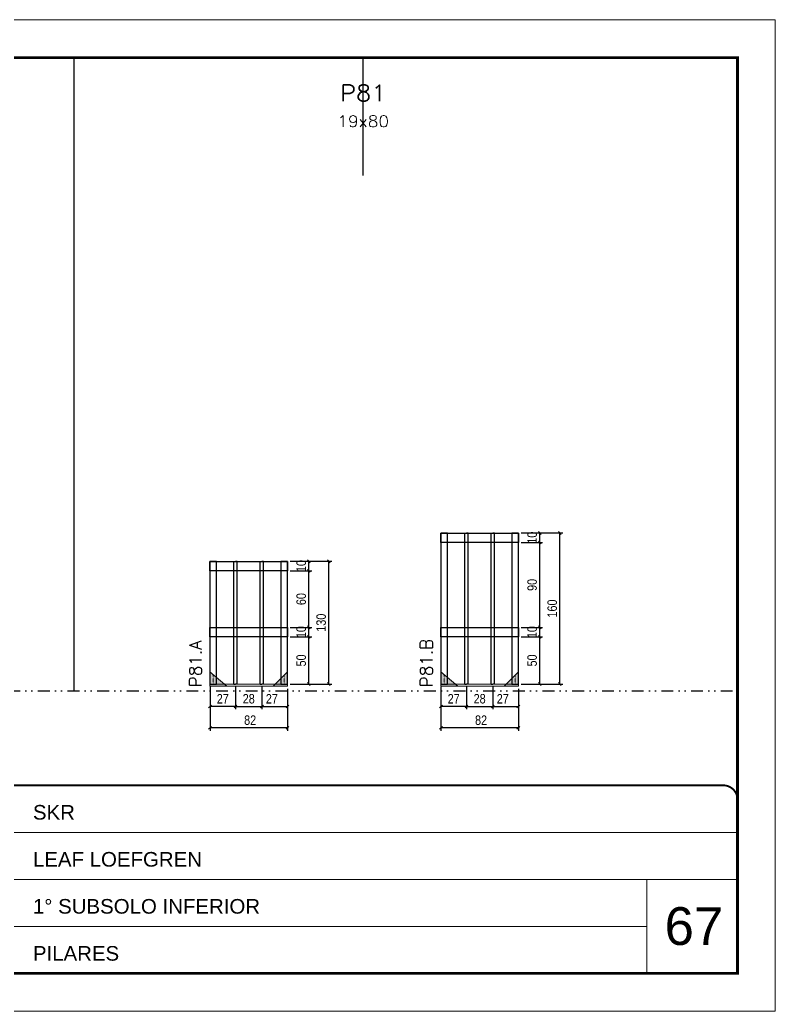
# Model space of a CAD drawing. Extents: x 14400 to 27878, y -21631 to 6985.
# Drawn here: x 18255 to 19055, y -12442 to -11392 of the extents above; entities that cross this region are included whole.
import ezdxf
from ezdxf.enums import TextEntityAlignment as Align

# ---------------------------------------------------------------- set-up
doc = ezdxf.new("R2010")
doc.units = 0
for name, pattern in [('CONTINUO', [0]), ('DASHED', [0.75, 0.5, -0.25]), ('DIVIDE2', [0.625, 0.25, -0.125, 0, -0.125, 0, -0.125]), ('HIDDEN', [0.375, 0.25, -0.125])]:
    doc.linetypes.add(name, pattern=pattern)
for name, color, linetype, lineweight in [('CARIMBO', 255, 'Continuous', 9), ('Folhas', 255, 'Continuous', 9), ('Madeira', 126, 'Continuous', 18), ('Sarr 2.2x7', 40, 'Continuous', 9), ('SARRAFO DE PRESSAO', 251, 'DASHED', 9), ('Texto Seção', 7, 'Continuous', 15)]:
    doc.layers.add(name, color=color, linetype=linetype, lineweight=lineweight)
for name, color, linetype in [('COTA', 241, 'Continuous'), ('Nível', 160, 'Continuous'), ('SARR_2.2x10', 60, 'Continuous'), ('SARR_3.5x7', 81, 'Continuous'), ('SARR_7x7', 40, 'Continuous'), ('Texto de Titulo', 7, 'Continuous'), ('Texto Nível', 251, 'Continuous'), ('Texto Qtd Sarr', 242, 'Continuous')]:
    doc.layers.add(name, color=color, linetype=linetype)
doc.styles.add('ARIAL', font='arial.ttf')
doc.styles.add('COTA TECNICA', font='techl___.ttf', dxfattribs={"height": 10})
doc.styles.add('REGUA-120', font='ROMANS.shx', dxfattribs={"height": 15})
doc.styles.add('ROMANS', font='romans.shx')
doc.dimstyles.new('PAINEL', dxfattribs={"dimtxt": 10, "dimasz": 3, "dimexe": 3, "dimexo": 3, "dimgap": 3, "dimtad": 1, "dimdec": 1, "dimzin": 12, "dimdsep": 46, "dimtxsty": 'COTA TECNICA', "dimblk1": 'OBLIQUE', "dimblk2": 'OBLIQUE', "dimsah": 1, "dimcen": 0.9, "dimclrd": 4, "dimclre": 4, "dimclrt": 240, "dimadec": 1, "dimazin": 3, "dimtfac": 1, "dimtdec": 1, "dimtmove": 0, "dimatfit": 3, "dimfxl": 1, "dimtolj": 1, "dimtzin": 12, "dimarcsym": 0})

# ---------------------------------------------------------------- blocks, each defined once
blk = doc.blocks.new('9999999999')
at = {"color": 30, "linetype": 'CONTINUO'}
for p, q in [((98564.6, 34379.6), (99584, 34379.6)), ((98564.6, 34329.8), (99488, 34329.8)), ((99584, 34329.8), (99488, 34329.8)), ((99488, 34329.8), (99488, 34230.2)), ((98564.6, 34280), (99488, 34280))]:
    blk.add_line(p, q, dxfattribs=at)
at = {"color": 30, "linetype": 'CONTINUO', "const_width": 2}
blk.add_lwpolyline([(99584, 34230.2), (99584, 34414.4, 0.414214), (99569, 34429.4), (98229, 34429.4, 0.414214), (98214, 34414.4), (98214, 34245.2, 0.414214), (98229, 34230.2), (99584, 34230.2)], format="xyb", dxfattribs=at)
at = {"layer": 'Folhas'}
blk.add_lwpolyline([(98139, 34190.2), (99624, 34190.2), (99624, 35240.2), (98139, 35240.2)], close=True, dxfattribs=at)
at = {"layer": 'Folhas', "color": 30, "const_width": 3}
blk.add_lwpolyline([(98214, 34230.2), (99584, 34230.2), (99584, 35200.2), (98214, 35200.2)], close=True, dxfattribs=at)
at = {"color": 7, "linetype": 'Continuous', "ltscale": 5, "style": 'ARIAL'}
for s, height, p in [('SKR', 15.48, (98837.7, 34393.1)), ('LEAF LOEFGREN', 15.483, (98837.7, 34343.3)), ('1° SUBSOLO INFERIOR', 15.483, (98837.7, 34293.5)), ('PILARES', 15.48, (98837.7, 34243.7))]:
    blk.add_text(s, height=height, dxfattribs=at).set_placement(p)
blk = doc.blocks.new('_Oblique')
at = {"color": 0, "linetype": 'ByBlock', "lineweight": -2}
blk.add_line((-0.5, -0.5), (0.5, 0.5), dxfattribs=at)
blk = doc.blocks.new('*D2098')
at = {"layer": 'COTA', "color": 4, "lineweight": -2, "transparency": 16777216}
for p, q in [((18456.3, -12114.2), (18456.3, -12145.4)), ((18538.3, -12114.2), (18538.3, -12145.4)), ((18538.3, -12142.4), (18456.3, -12142.4))]:
    blk.add_line(p, q, dxfattribs=at)
at = {"layer": 'Defpoints', "color": 0, "transparency": 16777216}
for p in [(18456.3, -12111.2), (18538.3, -12111.2), (18456.3, -12142.4)]:
    blk.add_point(p, dxfattribs=at)
at = {"layer": 'COTA', "color": 4, "lineweight": -2, "transparency": 16777216, "xscale": 3, "yscale": 3, "zscale": 3, "rotation": 180}
blk.add_blockref('_Oblique', (18456.3, -12142.4), dxfattribs=at)
at = {"layer": 'COTA', "color": 4, "lineweight": -2, "transparency": 16777216, "xscale": 3, "yscale": 3, "zscale": 3}
blk.add_blockref('_Oblique', (18538.3, -12142.4), dxfattribs=at)
at = {"layer": 'COTA', "color": 240, "transparency": 16777216, "insert": (18498.8, -12134.3), "char_height": 10, "attachment_point": 5, "style": 'COTA TECNICA'}
blk.add_mtext('\\A1;82', dxfattribs=at)
blk = doc.blocks.new('*D2099')
at = {"layer": 'COTA', "color": 4, "lineweight": -2, "transparency": 16777216}
for p, q in [((18456.3, -12099), (18456.3, -12122.7)), ((18483.3, -12099), (18483.3, -12122.7)), ((18483.3, -12119.7), (18456.3, -12119.7))]:
    blk.add_line(p, q, dxfattribs=at)
at = {"layer": 'Defpoints', "color": 0, "transparency": 16777216}
for p in [(18456.3, -12096), (18483.3, -12096), (18456.3, -12119.7)]:
    blk.add_point(p, dxfattribs=at)
at = {"layer": 'COTA', "color": 4, "lineweight": -2, "transparency": 16777216, "xscale": 3, "yscale": 3, "zscale": 3, "rotation": 180}
blk.add_blockref('_Oblique', (18456.3, -12119.7), dxfattribs=at)
at = {"layer": 'COTA', "color": 4, "lineweight": -2, "transparency": 16777216, "xscale": 3, "yscale": 3, "zscale": 3}
blk.add_blockref('_Oblique', (18483.3, -12119.7), dxfattribs=at)
at = {"layer": 'COTA', "color": 240, "transparency": 16777216, "insert": (18469.8, -12111.6), "char_height": 10, "attachment_point": 5, "style": 'COTA TECNICA'}
blk.add_mtext('\\A1;27', dxfattribs=at)
blk = doc.blocks.new('*D2100')
at = {"layer": 'COTA', "color": 4, "lineweight": -2, "transparency": 16777216}
for p, q in [((18511.3, -12099), (18511.3, -12122.7)), ((18538.3, -12101.2), (18538.3, -12122.7)), ((18511.3, -12119.7), (18538.3, -12119.7))]:
    blk.add_line(p, q, dxfattribs=at)
at = {"layer": 'Defpoints', "color": 0, "transparency": 16777216}
for p in [(18511.3, -12096), (18538.3, -12098.2), (18538.3, -12119.7)]:
    blk.add_point(p, dxfattribs=at)
at = {"layer": 'COTA', "color": 4, "lineweight": -2, "transparency": 16777216, "xscale": 3, "yscale": 3, "zscale": 3, "rotation": 180}
blk.add_blockref('_Oblique', (18511.3, -12119.7), dxfattribs=at)
at = {"layer": 'COTA', "color": 4, "lineweight": -2, "transparency": 16777216, "xscale": 3, "yscale": 3, "zscale": 3}
blk.add_blockref('_Oblique', (18538.3, -12119.7), dxfattribs=at)
at = {"layer": 'COTA', "color": 240, "transparency": 16777216, "insert": (18521.8, -12111.6), "char_height": 10, "attachment_point": 5, "style": 'COTA TECNICA'}
blk.add_mtext('\\A1;27', dxfattribs=at)
blk = doc.blocks.new('*D2101')
at = {"layer": 'COTA', "color": 4, "lineweight": -2, "transparency": 16777216}
for p, q in [((18541.3, -12046), (18564, -12046)), ((18561, -12096), (18561, -12046)), ((18541.3, -12096), (18564, -12096))]:
    blk.add_line(p, q, dxfattribs=at)
at = {"layer": 'Defpoints', "color": 0, "transparency": 16777216}
for p in [(18538.3, -12046), (18561, -12046), (18538.3, -12096)]:
    blk.add_point(p, dxfattribs=at)
at = {"layer": 'COTA', "color": 4, "lineweight": -2, "transparency": 16777216, "xscale": 3, "yscale": 3, "zscale": 3}
for p, rotation in [((18561, -12046), 90), ((18561, -12096), 270)]:
    blk.add_blockref('_Oblique', p, dxfattribs=dict(at, rotation=rotation))
at = {"layer": 'COTA', "color": 240, "transparency": 16777216, "insert": (18552.9, -12071), "char_height": 10, "attachment_point": 5, "rotation": 90, "style": 'COTA TECNICA'}
blk.add_mtext('\\A1;50', dxfattribs=at)
blk = doc.blocks.new('*D2102')
at = {"layer": 'COTA', "color": 4, "lineweight": -2, "transparency": 16777216}
for p, q in [((18483.3, -12099), (18483.3, -12122.7)), ((18511.3, -12099), (18511.3, -12122.7)), ((18483.3, -12119.7), (18511.3, -12119.7))]:
    blk.add_line(p, q, dxfattribs=at)
at = {"layer": 'Defpoints', "color": 0, "transparency": 16777216}
for p in [(18483.3, -12096), (18511.3, -12096), (18511.3, -12119.7)]:
    blk.add_point(p, dxfattribs=at)
at = {"layer": 'COTA', "color": 4, "lineweight": -2, "transparency": 16777216, "xscale": 3, "yscale": 3, "zscale": 3, "rotation": 180}
blk.add_blockref('_Oblique', (18483.3, -12119.7), dxfattribs=at)
at = {"layer": 'COTA', "color": 4, "lineweight": -2, "transparency": 16777216, "xscale": 3, "yscale": 3, "zscale": 3}
blk.add_blockref('_Oblique', (18511.3, -12119.7), dxfattribs=at)
at = {"layer": 'COTA', "color": 240, "transparency": 16777216, "insert": (18497.3, -12111.6), "char_height": 10, "attachment_point": 5, "style": 'COTA TECNICA'}
blk.add_mtext('\\A1;28', dxfattribs=at)
blk = doc.blocks.new('*D2103')
at = {"layer": 'COTA', "color": 4, "lineweight": -2, "transparency": 16777216}
for p, q in [((18541.3, -12036), (18564, -12036)), ((18561, -12046), (18561, -12036)), ((18541.3, -12046), (18564, -12046))]:
    blk.add_line(p, q, dxfattribs=at)
at = {"layer": 'Defpoints', "color": 0, "transparency": 16777216}
for p in [(18538.3, -12036), (18561, -12036), (18538.3, -12046)]:
    blk.add_point(p, dxfattribs=at)
at = {"layer": 'COTA', "color": 4, "lineweight": -2, "transparency": 16777216, "xscale": 3, "yscale": 3, "zscale": 3}
for p, rotation in [((18561, -12036), 90), ((18561, -12046), 270)]:
    blk.add_blockref('_Oblique', p, dxfattribs=dict(at, rotation=rotation))
at = {"layer": 'COTA', "color": 240, "transparency": 16777216, "insert": (18552.9, -12041), "char_height": 10, "attachment_point": 5, "rotation": 90, "style": 'COTA TECNICA'}
blk.add_mtext('\\A1;10', dxfattribs=at)
blk = doc.blocks.new('*D2104')
at = {"layer": 'COTA', "color": 4, "lineweight": -2, "transparency": 16777216}
for p, q in [((18541.3, -11976), (18564, -11976)), ((18561, -12036), (18561, -11976)), ((18541.3, -12036), (18564, -12036))]:
    blk.add_line(p, q, dxfattribs=at)
at = {"layer": 'Defpoints', "color": 0, "transparency": 16777216}
for p in [(18538.3, -11976), (18561, -11976), (18538.3, -12036)]:
    blk.add_point(p, dxfattribs=at)
at = {"layer": 'COTA', "color": 4, "lineweight": -2, "transparency": 16777216, "xscale": 3, "yscale": 3, "zscale": 3}
for p, rotation in [((18561, -11976), 90), ((18561, -12036), 270)]:
    blk.add_blockref('_Oblique', p, dxfattribs=dict(at, rotation=rotation))
at = {"layer": 'COTA', "color": 240, "transparency": 16777216, "insert": (18552.9, -12006), "char_height": 10, "attachment_point": 5, "rotation": 90, "style": 'COTA TECNICA'}
blk.add_mtext('\\A1;60', dxfattribs=at)
blk = doc.blocks.new('*D2105')
at = {"layer": 'COTA', "color": 4, "lineweight": -2, "transparency": 16777216}
for p, q in [((18541.3, -11966), (18564, -11966)), ((18561, -11976), (18561, -11966)), ((18541.3, -11976), (18564, -11976))]:
    blk.add_line(p, q, dxfattribs=at)
at = {"layer": 'Defpoints', "color": 0, "transparency": 16777216}
for p in [(18538.3, -11966), (18561, -11966), (18538.3, -11976)]:
    blk.add_point(p, dxfattribs=at)
at = {"layer": 'COTA', "color": 4, "lineweight": -2, "transparency": 16777216, "xscale": 3, "yscale": 3, "zscale": 3}
for p, rotation in [((18561, -11966), 90), ((18561, -11976), 270)]:
    blk.add_blockref('_Oblique', p, dxfattribs=dict(at, rotation=rotation))
at = {"layer": 'COTA', "color": 240, "transparency": 16777216, "insert": (18552.9, -11971), "char_height": 10, "attachment_point": 5, "rotation": 90, "style": 'COTA TECNICA'}
blk.add_mtext('\\A1;10', dxfattribs=at)
blk = doc.blocks.new('*D2106')
at = {"layer": 'COTA', "color": 4, "lineweight": -2, "transparency": 16777216}
for p, q in [((18541.3, -11966), (18585.2, -11966)), ((18582.2, -12096), (18582.2, -11966)), ((18541.3, -12096), (18585.2, -12096))]:
    blk.add_line(p, q, dxfattribs=at)
at = {"layer": 'Defpoints', "color": 0, "transparency": 16777216}
for p in [(18538.3, -11966), (18582.2, -11966), (18538.3, -12096)]:
    blk.add_point(p, dxfattribs=at)
at = {"layer": 'COTA', "color": 4, "lineweight": -2, "transparency": 16777216, "xscale": 3, "yscale": 3, "zscale": 3}
for p, rotation in [((18582.2, -11966), 90), ((18582.2, -12096), 270)]:
    blk.add_blockref('_Oblique', p, dxfattribs=dict(at, rotation=rotation))
at = {"layer": 'COTA', "color": 240, "transparency": 16777216, "insert": (18574, -12031), "char_height": 10, "attachment_point": 5, "rotation": 90, "style": 'COTA TECNICA'}
blk.add_mtext('\\A1;130', dxfattribs=at)
blk = doc.blocks.new('titulo1')
at = {"layer": 'Defpoints', "color": 252, "linetype": 'HIDDEN', "ltscale": 2}
blk.add_line((0, 0), (0, 125), dxfattribs=at)
at = {"layer": 'Defpoints', "style": 'ROMANS', "oblique": 15}
blk.add_attdef('FOLHA', text='', height=10, dxfattribs=at).set_placement((0, 15.6), align=Align.MIDDLE_CENTER)
at = {"layer": 'Texto Qtd Sarr', "color": 3, "style": 'ROMANS', "oblique": 15}
for tag, height, p in [('TITULO', 17, (0, 71.4)), ('SEÇÃO', 12, (0, 41.5))]:
    blk.add_attdef(tag, text='', height=height, dxfattribs=at).set_placement(p, align=Align.MIDDLE_CENTER)
blk = doc.blocks.new('*D2159')
at = {"layer": 'COTA', "color": 4, "lineweight": -2, "transparency": 16777216}
for p, q in [((18700.9, -12114.2), (18700.9, -12145.4)), ((18782.9, -12114.2), (18782.9, -12145.4)), ((18782.9, -12142.4), (18700.9, -12142.4))]:
    blk.add_line(p, q, dxfattribs=at)
at = {"layer": 'Defpoints', "color": 0, "transparency": 16777216}
for p in [(18700.9, -12111.2), (18782.9, -12111.2), (18700.9, -12142.4)]:
    blk.add_point(p, dxfattribs=at)
at = {"layer": 'COTA', "color": 4, "lineweight": -2, "transparency": 16777216, "xscale": 3, "yscale": 3, "zscale": 3, "rotation": 180}
blk.add_blockref('_Oblique', (18700.9, -12142.4), dxfattribs=at)
at = {"layer": 'COTA', "color": 4, "lineweight": -2, "transparency": 16777216, "xscale": 3, "yscale": 3, "zscale": 3}
blk.add_blockref('_Oblique', (18782.9, -12142.4), dxfattribs=at)
at = {"layer": 'COTA', "color": 240, "transparency": 16777216, "insert": (18743.4, -12134.3), "char_height": 10, "attachment_point": 5, "style": 'COTA TECNICA'}
blk.add_mtext('\\A1;82', dxfattribs=at)
blk = doc.blocks.new('*D2160')
at = {"layer": 'COTA', "color": 4, "lineweight": -2, "transparency": 16777216}
for p, q in [((18700.9, -12099), (18700.9, -12122.7)), ((18727.9, -12099), (18727.9, -12122.7)), ((18727.9, -12119.7), (18700.9, -12119.7))]:
    blk.add_line(p, q, dxfattribs=at)
at = {"layer": 'Defpoints', "color": 0, "transparency": 16777216}
for p in [(18700.9, -12096), (18727.9, -12096), (18700.9, -12119.7)]:
    blk.add_point(p, dxfattribs=at)
at = {"layer": 'COTA', "color": 4, "lineweight": -2, "transparency": 16777216, "xscale": 3, "yscale": 3, "zscale": 3, "rotation": 180}
blk.add_blockref('_Oblique', (18700.9, -12119.7), dxfattribs=at)
at = {"layer": 'COTA', "color": 4, "lineweight": -2, "transparency": 16777216, "xscale": 3, "yscale": 3, "zscale": 3}
blk.add_blockref('_Oblique', (18727.9, -12119.7), dxfattribs=at)
at = {"layer": 'COTA', "color": 240, "transparency": 16777216, "insert": (18714.4, -12111.6), "char_height": 10, "attachment_point": 5, "style": 'COTA TECNICA'}
blk.add_mtext('\\A1;27', dxfattribs=at)
blk = doc.blocks.new('*D2161')
at = {"layer": 'COTA', "color": 4, "lineweight": -2, "transparency": 16777216}
for p, q in [((18755.9, -12099), (18755.9, -12122.7)), ((18782.9, -12101.2), (18782.9, -12122.7)), ((18755.9, -12119.7), (18782.9, -12119.7))]:
    blk.add_line(p, q, dxfattribs=at)
at = {"layer": 'Defpoints', "color": 0, "transparency": 16777216}
for p in [(18755.9, -12096), (18782.9, -12098.2), (18782.9, -12119.7)]:
    blk.add_point(p, dxfattribs=at)
at = {"layer": 'COTA', "color": 4, "lineweight": -2, "transparency": 16777216, "xscale": 3, "yscale": 3, "zscale": 3, "rotation": 180}
blk.add_blockref('_Oblique', (18755.9, -12119.7), dxfattribs=at)
at = {"layer": 'COTA', "color": 4, "lineweight": -2, "transparency": 16777216, "xscale": 3, "yscale": 3, "zscale": 3}
blk.add_blockref('_Oblique', (18782.9, -12119.7), dxfattribs=at)
at = {"layer": 'COTA', "color": 240, "transparency": 16777216, "insert": (18766.4, -12111.6), "char_height": 10, "attachment_point": 5, "style": 'COTA TECNICA'}
blk.add_mtext('\\A1;27', dxfattribs=at)
blk = doc.blocks.new('*D2162')
at = {"layer": 'COTA', "color": 4, "lineweight": -2, "transparency": 16777216}
for p, q in [((18785.9, -12046), (18808.6, -12046)), ((18805.6, -12096), (18805.6, -12046)), ((18785.9, -12096), (18808.6, -12096))]:
    blk.add_line(p, q, dxfattribs=at)
at = {"layer": 'Defpoints', "color": 0, "transparency": 16777216}
for p in [(18782.9, -12046), (18805.6, -12046), (18782.9, -12096)]:
    blk.add_point(p, dxfattribs=at)
at = {"layer": 'COTA', "color": 4, "lineweight": -2, "transparency": 16777216, "xscale": 3, "yscale": 3, "zscale": 3}
for p, rotation in [((18805.6, -12046), 90), ((18805.6, -12096), 270)]:
    blk.add_blockref('_Oblique', p, dxfattribs=dict(at, rotation=rotation))
at = {"layer": 'COTA', "color": 240, "transparency": 16777216, "insert": (18797.5, -12071), "char_height": 10, "attachment_point": 5, "rotation": 90, "style": 'COTA TECNICA'}
blk.add_mtext('\\A1;50', dxfattribs=at)
blk = doc.blocks.new('*D2163')
at = {"layer": 'COTA', "color": 4, "lineweight": -2, "transparency": 16777216}
for p, q in [((18727.9, -12099), (18727.9, -12122.7)), ((18755.9, -12099), (18755.9, -12122.7)), ((18727.9, -12119.7), (18755.9, -12119.7))]:
    blk.add_line(p, q, dxfattribs=at)
at = {"layer": 'Defpoints', "color": 0, "transparency": 16777216}
for p in [(18727.9, -12096), (18755.9, -12096), (18755.9, -12119.7)]:
    blk.add_point(p, dxfattribs=at)
at = {"layer": 'COTA', "color": 4, "lineweight": -2, "transparency": 16777216, "xscale": 3, "yscale": 3, "zscale": 3, "rotation": 180}
blk.add_blockref('_Oblique', (18727.9, -12119.7), dxfattribs=at)
at = {"layer": 'COTA', "color": 4, "lineweight": -2, "transparency": 16777216, "xscale": 3, "yscale": 3, "zscale": 3}
blk.add_blockref('_Oblique', (18755.9, -12119.7), dxfattribs=at)
at = {"layer": 'COTA', "color": 240, "transparency": 16777216, "insert": (18741.9, -12111.6), "char_height": 10, "attachment_point": 5, "style": 'COTA TECNICA'}
blk.add_mtext('\\A1;28', dxfattribs=at)
blk = doc.blocks.new('*D2164')
at = {"layer": 'COTA', "color": 4, "lineweight": -2, "transparency": 16777216}
for p, q in [((18785.9, -12036), (18808.6, -12036)), ((18805.6, -12046), (18805.6, -12036)), ((18785.9, -12046), (18808.6, -12046))]:
    blk.add_line(p, q, dxfattribs=at)
at = {"layer": 'Defpoints', "color": 0, "transparency": 16777216}
for p in [(18782.9, -12036), (18805.6, -12036), (18782.9, -12046)]:
    blk.add_point(p, dxfattribs=at)
at = {"layer": 'COTA', "color": 4, "lineweight": -2, "transparency": 16777216, "xscale": 3, "yscale": 3, "zscale": 3}
for p, rotation in [((18805.6, -12036), 90), ((18805.6, -12046), 270)]:
    blk.add_blockref('_Oblique', p, dxfattribs=dict(at, rotation=rotation))
at = {"layer": 'COTA', "color": 240, "transparency": 16777216, "insert": (18797.5, -12041), "char_height": 10, "attachment_point": 5, "rotation": 90, "style": 'COTA TECNICA'}
blk.add_mtext('\\A1;10', dxfattribs=at)
blk = doc.blocks.new('*D2165')
at = {"layer": 'COTA', "color": 4, "lineweight": -2, "transparency": 16777216}
for p, q in [((18785.9, -11946), (18808.6, -11946)), ((18805.6, -12036), (18805.6, -11946)), ((18785.9, -12036), (18808.6, -12036))]:
    blk.add_line(p, q, dxfattribs=at)
at = {"layer": 'Defpoints', "color": 0, "transparency": 16777216}
for p in [(18782.9, -11946), (18805.6, -11946), (18782.9, -12036)]:
    blk.add_point(p, dxfattribs=at)
at = {"layer": 'COTA', "color": 4, "lineweight": -2, "transparency": 16777216, "xscale": 3, "yscale": 3, "zscale": 3}
for p, rotation in [((18805.6, -11946), 90), ((18805.6, -12036), 270)]:
    blk.add_blockref('_Oblique', p, dxfattribs=dict(at, rotation=rotation))
at = {"layer": 'COTA', "color": 240, "transparency": 16777216, "insert": (18797.5, -11991), "char_height": 10, "attachment_point": 5, "rotation": 90, "style": 'COTA TECNICA'}
blk.add_mtext('\\A1;90', dxfattribs=at)
blk = doc.blocks.new('*D2166')
at = {"layer": 'COTA', "color": 4, "lineweight": -2, "transparency": 16777216}
for p, q in [((18785.9, -11936), (18808.6, -11936)), ((18805.6, -11946), (18805.6, -11936)), ((18785.9, -11946), (18808.6, -11946))]:
    blk.add_line(p, q, dxfattribs=at)
at = {"layer": 'Defpoints', "color": 0, "transparency": 16777216}
for p in [(18782.9, -11936), (18805.6, -11936), (18782.9, -11946)]:
    blk.add_point(p, dxfattribs=at)
at = {"layer": 'COTA', "color": 4, "lineweight": -2, "transparency": 16777216, "xscale": 3, "yscale": 3, "zscale": 3}
for p, rotation in [((18805.6, -11936), 90), ((18805.6, -11946), 270)]:
    blk.add_blockref('_Oblique', p, dxfattribs=dict(at, rotation=rotation))
at = {"layer": 'COTA', "color": 240, "transparency": 16777216, "insert": (18797.5, -11941), "char_height": 10, "attachment_point": 5, "rotation": 90, "style": 'COTA TECNICA'}
blk.add_mtext('\\A1;10', dxfattribs=at)
blk = doc.blocks.new('*D2167')
at = {"layer": 'COTA', "color": 4, "lineweight": -2, "transparency": 16777216}
for p, q in [((18785.9, -11936), (18829.9, -11936)), ((18826.9, -12096), (18826.9, -11936)), ((18785.9, -12096), (18829.9, -12096))]:
    blk.add_line(p, q, dxfattribs=at)
at = {"layer": 'Defpoints', "color": 0, "transparency": 16777216}
for p in [(18782.9, -11936), (18826.9, -11936), (18782.9, -12096)]:
    blk.add_point(p, dxfattribs=at)
at = {"layer": 'COTA', "color": 4, "lineweight": -2, "transparency": 16777216, "xscale": 3, "yscale": 3, "zscale": 3}
for p, rotation in [((18826.9, -11936), 90), ((18826.9, -12096), 270)]:
    blk.add_blockref('_Oblique', p, dxfattribs=dict(at, rotation=rotation))
at = {"layer": 'COTA', "color": 240, "transparency": 16777216, "insert": (18818.8, -12016), "char_height": 10, "attachment_point": 5, "rotation": 90, "style": 'COTA TECNICA'}
blk.add_mtext('\\A1;160', dxfattribs=at)

msp = doc.modelspace()

# ---------------------------------------------------------------- hatches: boundary and pattern name
at = {"layer": 'Madeira'}
h = msp.add_hatch(color=252, dxfattribs=at)
h.dxf.hatch_style = 2
h.paths.add_polyline_path([(18456.26, -12083.19), (18456.26, -12098.19), (18474.26, -12098.19)])
h = msp.add_hatch(color=252, dxfattribs=at)
h.dxf.hatch_style = 2
h.paths.add_polyline_path([(18538.26, -12083.19), (18538.26, -12098.19), (18523.26, -12098.19)])
h = msp.add_hatch(color=252, dxfattribs=at)
h.dxf.hatch_style = 2
h.paths.add_polyline_path([(18700.95, -12083.19), (18700.95, -12098.19), (18718.95, -12098.19)])
h = msp.add_hatch(color=252, dxfattribs=at)
h.dxf.hatch_style = 2
h.paths.add_polyline_path([(18782.95, -12083.19), (18782.95, -12098.19), (18767.95, -12098.19)])

# ---------------------------------------------------------------- linework, layer by layer
for p, q in [((18456.26, -12095.99), (18456.26, -12098.19)), ((18456.26, -12095.99), (18456.26, -12098.19)), ((18456.26, -12095.99), (18456.26, -12098.19)), ((18700.95, -12095.99), (18700.95, -12098.19)), ((18700.95, -12095.99), (18700.95, -12098.19)), ((18700.95, -12095.99), (18700.95, -12098.19))]:
    msp.add_line(p, q, dxfattribs=at)
at = {"layer": 'Madeira', "color": 1, "linetype": 'HIDDEN'}
for p, q in [((18466.09, -12095.99), (18456.26, -12095.99)), ((18466.09, -12095.99), (18456.26, -12095.99)), ((18472.06, -12095.99), (18456.26, -12095.99)), ((18459.76, -12086.69), (18459.76, -12095.99)), ((18459.76, -12086.69), (18459.76, -12095.99)), ((18463.26, -12090.19), (18463.26, -12095.99)), ((18525.46, -12095.99), (18538.26, -12095.99)), ((18528.43, -12095.99), (18538.26, -12095.99)), ((18528.43, -12095.99), (18538.26, -12095.99)), ((18534.76, -12086.69), (18534.76, -12095.99)), ((18534.76, -12086.69), (18534.76, -12095.99)), ((18710.78, -12095.99), (18700.95, -12095.99)), ((18710.78, -12095.99), (18700.95, -12095.99)), ((18716.75, -12095.99), (18700.95, -12095.99)), ((18704.45, -12086.69), (18704.45, -12095.99)), ((18704.45, -12086.69), (18704.45, -12095.99)), ((18707.95, -12090.19), (18707.95, -12095.99)), ((18770.15, -12095.99), (18782.95, -12095.99)), ((18773.12, -12095.99), (18782.95, -12095.99)), ((18773.12, -12095.99), (18782.95, -12095.99)), ((18779.45, -12086.69), (18779.45, -12095.99)), ((18779.45, -12086.69), (18779.45, -12095.99))]:
    msp.add_line(p, q, dxfattribs=at)
at = {"layer": 'Madeira', "color": 0}
for points in [[(18456.26, -12083.19), (18456.26, -12098.19), (18474.26, -12098.19), (18456.26, -12083.19)], [(18538.26, -12083.19), (18538.26, -12098.19), (18523.26, -12098.19), (18538.26, -12083.19)], [(18700.95, -12083.19), (18700.95, -12098.19), (18718.95, -12098.19), (18700.95, -12083.19)], [(18782.95, -12083.19), (18782.95, -12098.19), (18767.95, -12098.19), (18782.95, -12083.19)]]:
    msp.add_lwpolyline(points, dxfattribs=at)
at = {"layer": 'Nível', "color": 4, "linetype": 'DIVIDE2', "ltscale": 50}
msp.add_line((17644.97, -12103.19), (19014.97, -12103.19), dxfattribs=at)
at = {"layer": 'Sarr 2.2x7'}
for points in [[(18538.26, -12095.99), (18456.26, -12095.99), (18456.26, -12098.19), (18538.26, -12098.19)], [(18782.95, -12095.99), (18700.95, -12095.99), (18700.95, -12098.19), (18782.95, -12098.19)]]:
    msp.add_lwpolyline(points, close=True, dxfattribs=at)
at = {"layer": 'SARR_2.2x10'}
for points in [[(18700.95, -11936.03), (18782.95, -11936.03), (18782.95, -11946.03), (18700.95, -11946.03)], [(18456.26, -11966.03), (18538.26, -11966.03), (18538.26, -11976.03), (18456.26, -11976.03)], [(18456.26, -12036.03), (18538.26, -12036.03), (18538.26, -12046.03), (18456.26, -12046.03)], [(18700.95, -12036.03), (18782.95, -12036.03), (18782.95, -12046.03), (18700.95, -12046.03)]]:
    msp.add_lwpolyline(points, close=True, dxfattribs=at)
at = {"layer": 'SARR_3.5x7'}
for p, q in [((18726.2, -12095.99), (18726.2, -11936.03)), ((18726.2, -11936.03), (18727.95, -11936.03)), ((18729.7, -11936.03), (18727.95, -11936.03)), ((18729.7, -12095.99), (18729.7, -11936.03)), ((18754.2, -12095.99), (18754.2, -11936.03)), ((18754.2, -11936.03), (18755.95, -11936.03)), ((18757.7, -11936.03), (18755.95, -11936.03)), ((18757.7, -12095.99), (18757.7, -11936.03)), ((18481.51, -12095.99), (18481.51, -11966.03)), ((18481.51, -11966.03), (18483.26, -11966.03)), ((18485.01, -11966.03), (18483.26, -11966.03)), ((18485.01, -12095.99), (18485.01, -11966.03)), ((18509.51, -12095.99), (18509.51, -11966.03)), ((18509.51, -11966.03), (18511.26, -11966.03)), ((18513.01, -11966.03), (18511.26, -11966.03)), ((18513.01, -12095.99), (18513.01, -11966.03)), ((18481.51, -12095.99), (18483.26, -12095.99)), ((18485.01, -12095.99), (18483.26, -12095.99)), ((18509.51, -12095.99), (18511.26, -12095.99)), ((18513.01, -12095.99), (18511.26, -12095.99)), ((18726.2, -12095.99), (18727.95, -12095.99)), ((18729.7, -12095.99), (18727.95, -12095.99)), ((18754.2, -12095.99), (18755.95, -12095.99)), ((18757.7, -12095.99), (18755.95, -12095.99))]:
    msp.add_line(p, q, dxfattribs=at)
at = {"layer": 'SARR_7x7'}
for points in [[(18700.95, -12095.99), (18707.95, -12095.99), (18707.95, -11936.03), (18700.95, -11936.03)], [(18775.95, -12095.99), (18782.95, -12095.99), (18782.95, -11936.03), (18775.95, -11936.03)], [(18456.26, -12095.99), (18463.26, -12095.99), (18463.26, -11966.03), (18456.26, -11966.03)], [(18531.26, -12095.99), (18538.26, -12095.99), (18538.26, -11966.03), (18531.26, -11966.03)]]:
    msp.add_lwpolyline(points, close=True, dxfattribs=at)
at = {"layer": 'Texto Nível'}
msp.add_line((18311.86, -11432.47), (18311.86, -12103.19), dxfattribs=at)

# ---------------------------------------------------------------- block references
at = {"layer": 'SARRAFO DE PRESSAO', "color": 6, "linetype": 'ByBlock'}
msp.add_blockref('9999999999', (-80569.01, -46632.68), dxfattribs=at)
at = {"layer": 'Texto Seção'}
ref = msp.add_blockref('titulo1', (18618.58, -11557.47), dxfattribs=at)
ref.add_attrib('TITULO', 'P81', dxfattribs={"layer": 'Texto de Titulo', "color": 7, "height": 17, "style": 'ROMANS', "width": 1.1}).set_placement((18618.58, -11469.97), align=Align.MIDDLE_CENTER)
ref.add_attrib('SEÇÃO', '19x80', dxfattribs={"layer": 'Texto de Titulo', "color": 7, "height": 12, "style": 'ROMANS', "width": 1.1}).set_placement((18618.58, -11499.97), align=Align.MIDDLE_CENTER)

# ---------------------------------------------------------------- texts
at = {"layer": 'CARIMBO', "style": 'ARIAL'}
msp.add_text('67', height=40, dxfattribs=at).set_placement((18937.83, -12372.33))
at = {"layer": 'Texto Seção', "style": 'REGUA-120'}
for s, p in [('P81.A', (18447.38, -12099.31)), ('P81.B', (18692.07, -12099.31))]:
    msp.add_text(s, height=13, rotation=90, dxfattribs=at).set_placement(p)

# ---------------------------------------------------------------- dimensions: what is measured, and where the dimension line sits
at = {"layer": 'COTA'}
for base, p1, p2, angle, picture, middle in [((18805.65, -11935.99), (18782.95, -11945.99), (18782.95, -11935.99), 90, '*D2166', (18805.65, -11940.99)), ((18826.86, -11935.99), (18782.95, -12096.03), (18782.95, -11935.99), 90, '*D2167', (18826.86, -12016.01)), ((18560.96, -11965.99), (18538.26, -11975.99), (18538.26, -11965.99), 90, '*D2105', (18560.96, -11970.99)), ((18582.18, -11966.03), (18538.26, -12096.03), (18538.26, -11966.03), 90, '*D2106', (18582.18, -12031.03)), ((18560.96, -12035.99), (18538.26, -12045.99), (18538.26, -12035.99), 90, '*D2103', (18560.96, -12040.99)), ((18805.65, -12035.99), (18782.95, -12045.99), (18782.95, -12035.99), 90, '*D2164', (18805.65, -12040.99)), ((18456.26, -12142.37), (18538.26, -12111.19), (18456.26, -12111.19), 180, '*D2098', (18498.76, -12142.37)), ((18700.95, -12142.37), (18782.95, -12111.19), (18700.95, -12111.19), 180, '*D2159', (18743.45, -12142.37))]:
    dim = msp.add_linear_dim(base=base, p1=p1, p2=p2, angle=angle, dimstyle='PAINEL', override={"dimtmove": 1}, dxfattribs=at)
    dim.commit()
    dim.dimension.update_dxf_attribs({"geometry": picture, "text_midpoint": middle, "dimtype": 160})
for base, p1, p2, angle, picture, middle in [((18805.65, -11945.99), (18782.95, -12035.99), (18782.95, -11945.99), 90, '*D2165', (18797.52, -11990.99)), ((18560.96, -11975.99), (18538.26, -12035.99), (18538.26, -11975.99), 90, '*D2104', (18552.86, -12005.99)), ((18560.96, -12045.99), (18538.26, -12095.99), (18538.26, -12045.99), 90, '*D2101', (18552.85, -12070.99)), ((18805.65, -12045.99), (18782.95, -12095.99), (18782.95, -12045.99), 90, '*D2162', (18797.54, -12070.99)), ((18456.26, -12119.69), (18483.26, -12095.99), (18456.26, -12095.99), 180, '*D2099', (18469.76, -12111.62)), ((18700.95, -12119.69), (18727.95, -12095.99), (18700.95, -12095.99), 180, '*D2160', (18714.45, -12111.62))]:
    dim = msp.add_linear_dim(base=base, p1=p1, p2=p2, angle=angle, dimstyle='PAINEL', override={"dimtmove": 1}, dxfattribs=at)
    dim.commit()
    dim.dimension.update_dxf_attribs({"geometry": picture, "text_midpoint": middle})
for base, p1, p2, picture, middle in [((18511.26, -12119.69), (18483.26, -12095.99), (18511.26, -12095.99), '*D2102', (18497.26, -12111.6)), ((18755.95, -12119.69), (18727.95, -12095.99), (18755.95, -12095.99), '*D2163', (18741.95, -12111.6))]:
    dim = msp.add_linear_dim(base=base, p1=p1, p2=p2, dimstyle='PAINEL', override={"dimtmove": 1}, dxfattribs=at)
    dim.commit()
    dim.dimension.update_dxf_attribs({"geometry": picture, "text_midpoint": middle})
for base, p1, p2, picture, middle in [((18538.26, -12119.69), (18511.26, -12095.99), (18538.26, -12098.19), '*D2100', (18521.76, -12119.69)), ((18782.95, -12119.69), (18755.95, -12095.99), (18782.95, -12098.19), '*D2161', (18766.45, -12119.69))]:
    dim = msp.add_linear_dim(base=base, p1=p1, p2=p2, dimstyle='PAINEL', override={"dimtmove": 1}, dxfattribs=at)
    dim.commit()
    dim.dimension.update_dxf_attribs({"geometry": picture, "text_midpoint": middle, "dimtype": 160})

doc.saveas('drawing.dxf')
